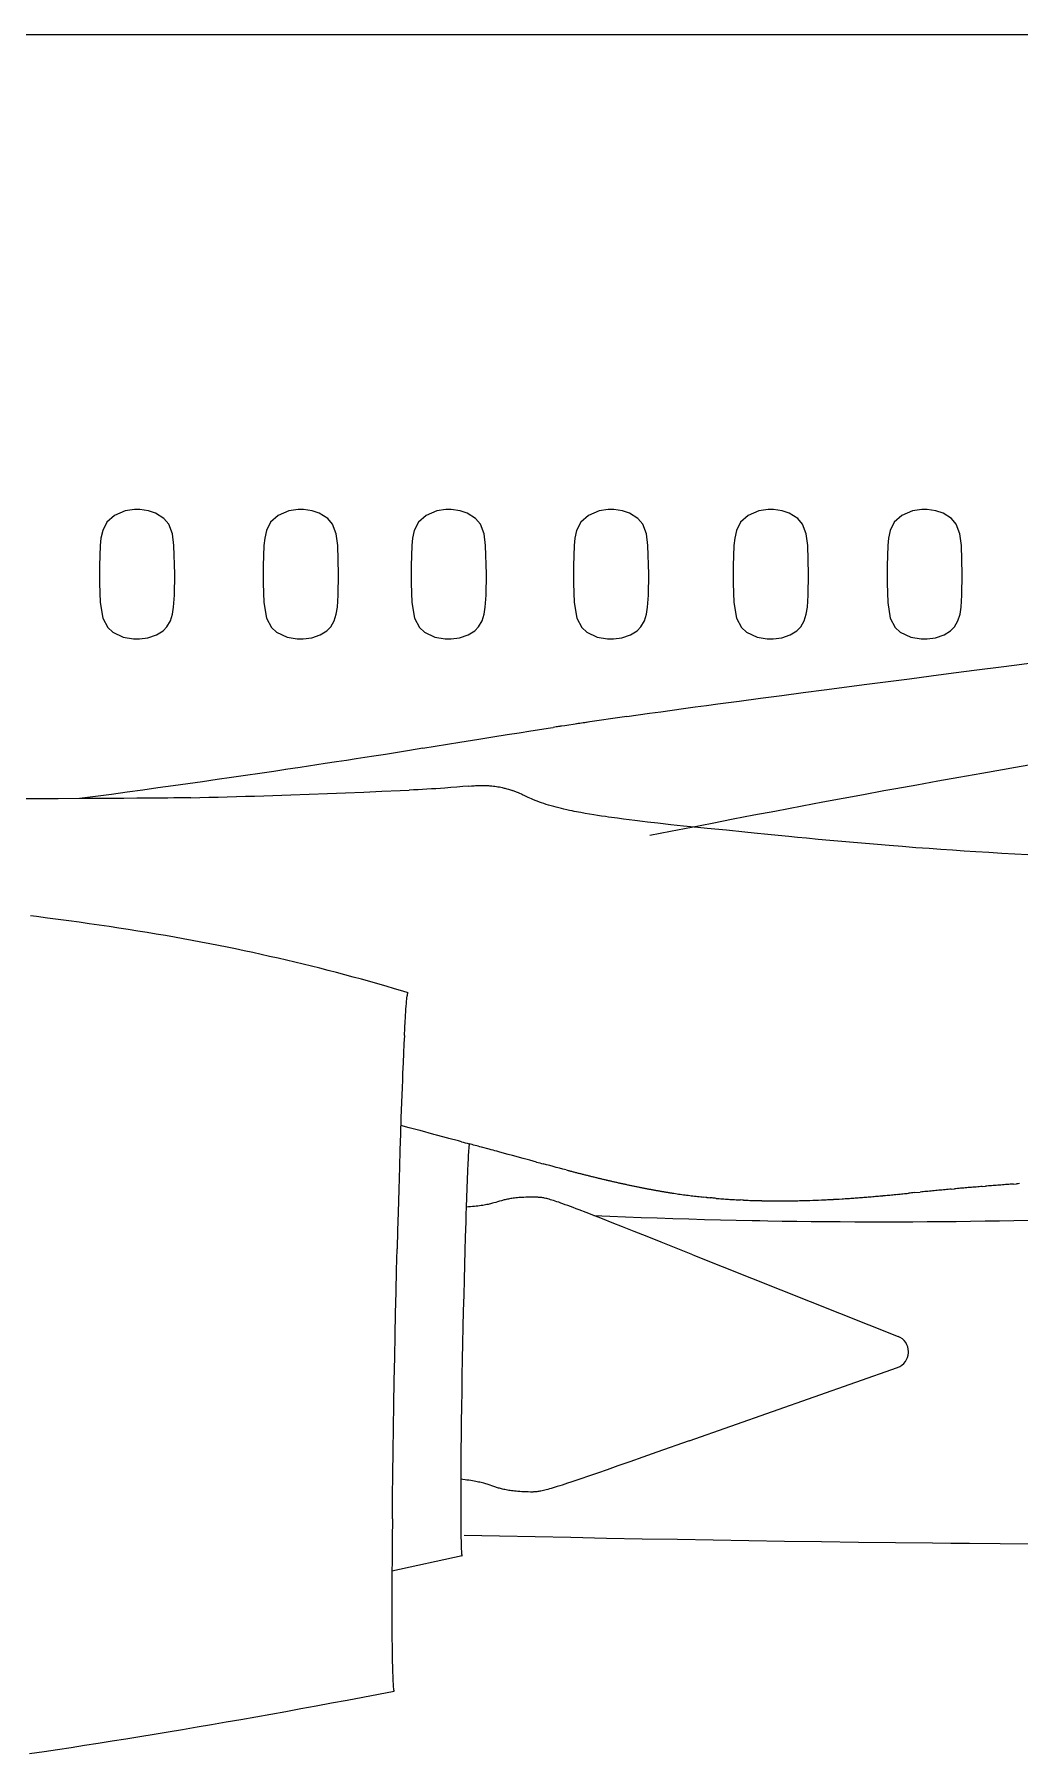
# Model space of a CAD drawing. Header units: millimetres. Extents: x 0 to 164410, y 0 to 99872.
# Drawn here: x 30201 to 34483, y 83859 to 91329 of the extents above; entities that cross this region are included whole.
import ezdxf

# ---------------------------------------------------------------- set-up
doc = ezdxf.new("R2010")
doc.units = ezdxf.units.MM
doc.layers.add('8_SideView', color=1, linetype='Continuous')

msp = doc.modelspace()

# ---------------------------------------------------------------- linework, layer by layer
at = {"layer": '8_SideView', "color": 0, "linetype": 'Continuous'}
for p, q in [((10014.4, 91328.6), (48209.3, 91327.7)), ((30515.6, 89208.5), (30497.9, 89172.6)), ((30548.9, 89238.8), (30515.6, 89208.5)), ((30595.6, 89257.9), (30548.9, 89238.8)), ((30635.6, 89263.7), (30595.6, 89257.9)), ((30658.8, 89263.7), (30635.6, 89263.7)), ((30696.7, 89258.5), (30658.8, 89263.7)), ((30727.6, 89248.4), (30696.7, 89258.5)), ((30764.2, 89225.3), (30727.6, 89248.4)), ((30785, 89199.8), (30764.2, 89225.3)), ((30800.9, 89158), (30785, 89199.8)), ((31227.2, 89208.5), (31209.6, 89172.6)), ((31260.5, 89238.8), (31227.2, 89208.5)), ((31307.2, 89257.9), (31260.5, 89238.8)), ((31347.2, 89263.7), (31307.2, 89257.9)), ((31370.4, 89263.7), (31347.2, 89263.7)), ((31408.3, 89258.5), (31370.4, 89263.7)), ((31439.2, 89248.4), (31408.3, 89258.5)), ((31475.8, 89225.3), (31439.2, 89248.4)), ((31496.7, 89199.8), (31475.8, 89225.3)), ((31512.6, 89158), (31496.7, 89199.8)), ((31869.9, 89208.5), (31852.2, 89172.6)), ((31903.2, 89238.8), (31869.9, 89208.5)), ((31949.8, 89257.9), (31903.2, 89238.8)), ((31989.8, 89263.7), (31949.8, 89257.9)), ((32013, 89263.7), (31989.8, 89263.7)), ((32051, 89258.5), (32013, 89263.7)), ((32081.8, 89248.4), (32051, 89258.5)), ((32118.4, 89225.3), (32081.8, 89248.4)), ((32139.3, 89199.8), (32118.4, 89225.3)), ((32155.2, 89158), (32139.3, 89199.8)), ((32575.5, 89208.5), (32557.8, 89172.6)), ((32608.8, 89238.8), (32575.5, 89208.5)), ((32655.4, 89257.9), (32608.8, 89238.8)), ((32695.4, 89263.7), (32655.4, 89257.9)), ((32718.7, 89263.7), (32695.4, 89263.7)), ((32756.6, 89258.5), (32718.7, 89263.7)), ((32787.4, 89248.4), (32756.6, 89258.5)), ((32824, 89225.3), (32787.4, 89248.4)), ((32844.9, 89199.8), (32824, 89225.3)), ((32860.8, 89158), (32844.9, 89199.8)), ((33270, 89208.5), (33252.3, 89172.6)), ((33303.3, 89238.8), (33270, 89208.5)), ((33350, 89257.9), (33303.3, 89238.8)), ((33390, 89263.7), (33350, 89257.9)), ((33413.2, 89263.7), (33390, 89263.7)), ((33451.1, 89258.5), (33413.2, 89263.7)), ((33482, 89248.4), (33451.1, 89258.5)), ((33518.5, 89225.3), (33482, 89248.4)), ((33539.4, 89199.8), (33518.5, 89225.3)), ((33555.3, 89158), (33539.4, 89199.8)), ((33938.2, 89208.5), (33920.5, 89172.6)), ((33971.5, 89238.8), (33938.2, 89208.5)), ((34018.1, 89257.9), (33971.5, 89238.8)), ((34058.1, 89263.7), (34018.1, 89257.9)), ((34081.4, 89263.7), (34058.1, 89263.7)), ((34119.3, 89258.5), (34081.4, 89263.7)), ((34150.1, 89248.4), (34119.3, 89258.5)), ((34186.7, 89225.3), (34150.1, 89248.4)), ((34207.6, 89199.8), (34186.7, 89225.3)), ((34223.5, 89158), (34207.6, 89199.8)), ((30490.5, 89139.7), (30487.1, 89108.4)), ((30497.9, 89172.6), (30490.5, 89139.7)), ((30807.8, 89108.2), (30800.9, 89158)), ((31202.2, 89139.7), (31198.7, 89108.4)), ((31209.6, 89172.6), (31202.2, 89139.7)), ((31519.4, 89108.2), (31512.6, 89158)), ((31844.8, 89139.7), (31841.3, 89108.4)), ((31852.2, 89172.6), (31844.8, 89139.7)), ((32162.1, 89108.2), (32155.2, 89158)), ((32550.4, 89139.7), (32547, 89108.4)), ((32557.8, 89172.6), (32550.4, 89139.7)), ((32867.7, 89108.2), (32860.8, 89158)), ((33244.9, 89139.7), (33241.5, 89108.4)), ((33252.3, 89172.6), (33244.9, 89139.7)), ((33562.2, 89108.2), (33555.3, 89158)), ((33913.1, 89139.7), (33909.7, 89108.4)), ((33920.5, 89172.6), (33913.1, 89139.7)), ((34230.4, 89108.2), (34223.5, 89158)), ((30487.1, 89108.4), (30484.1, 89019.4)), ((30811.1, 88983), (30807.8, 89108.2)), ((31198.7, 89108.4), (31195.7, 89019.4)), ((31522.7, 88983), (31519.4, 89108.2)), ((31841.3, 89108.4), (31838.3, 89019.4)), ((32165.3, 88983), (32162.1, 89108.2)), ((32547, 89108.4), (32543.9, 89019.4)), ((32871, 88983), (32867.7, 89108.2)), ((33241.5, 89108.4), (33238.5, 89019.4)), ((33565.5, 88983), (33562.2, 89108.2)), ((33909.7, 89108.4), (33906.6, 89019.4)), ((34233.7, 88983), (34230.4, 89108.2)), ((30484.1, 89019.4), (30484.1, 88944.3)), ((30809.6, 88891.3), (30811.1, 88983)), ((31195.7, 89019.4), (31195.7, 88944.3)), ((31521.2, 88891.3), (31522.7, 88983)), ((31838.3, 89019.4), (31838.3, 88944.3)), ((32163.9, 88891.3), (32165.3, 88983)), ((32543.9, 89019.4), (32543.9, 88944.3)), ((32869.5, 88891.3), (32871, 88983)), ((33238.5, 89019.4), (33238.5, 88944.3)), ((33564, 88891.3), (33565.5, 88983)), ((33906.6, 89019.4), (33906.6, 88944.3)), ((34232.2, 88891.3), (34233.7, 88983)), ((30484.1, 88944.3), (30486.9, 88860)), ((31195.7, 88944.3), (31198.6, 88860)), ((31838.3, 88944.3), (31841.2, 88860)), ((32543.9, 88944.3), (32546.8, 88860)), ((33238.5, 88944.3), (33241.3, 88860)), ((33906.6, 88944.3), (33909.5, 88860)), ((30486.9, 88860), (30498.2, 88792.4)), ((30801.3, 88809.7), (30806.2, 88839.9)), ((30806.2, 88839.9), (30809.6, 88891.3)), ((31198.6, 88860), (31209.9, 88792.4)), ((31513, 88809.7), (31517.8, 88839.9)), ((31517.8, 88839.9), (31521.2, 88891.3)), ((31841.2, 88860), (31852.5, 88792.4)), ((32155.6, 88809.7), (32160.4, 88839.9)), ((32160.4, 88839.9), (32163.9, 88891.3)), ((32546.8, 88860), (32558.1, 88792.4)), ((32861.2, 88809.7), (32866, 88839.9)), ((32866, 88839.9), (32869.5, 88891.3)), ((33241.3, 88860), (33252.6, 88792.4)), ((33555.7, 88809.7), (33560.6, 88839.9)), ((33560.6, 88839.9), (33564, 88891.3)), ((33909.5, 88860), (33920.8, 88792.4)), ((34223.9, 88809.7), (34228.7, 88839.9)), ((34228.7, 88839.9), (34232.2, 88891.3)), ((30498.2, 88792.4), (30520, 88751.9)), ((30520, 88751.9), (30542, 88731.7)), ((30760.4, 88737.4), (30777.4, 88754.9)), ((30777.4, 88754.9), (30792.5, 88781.1)), ((30792.5, 88781.1), (30801.3, 88809.7)), ((31209.9, 88792.4), (31231.6, 88751.9)), ((31231.6, 88751.9), (31253.6, 88731.7)), ((31472, 88737.4), (31489, 88754.9)), ((31489, 88754.9), (31504.1, 88781.1)), ((31504.1, 88781.1), (31513, 88809.7)), ((31852.5, 88792.4), (31874.2, 88751.9)), ((31874.2, 88751.9), (31896.2, 88731.7)), ((32114.6, 88737.4), (32131.6, 88754.9)), ((32131.6, 88754.9), (32146.7, 88781.1)), ((32146.7, 88781.1), (32155.6, 88809.7)), ((32558.1, 88792.4), (32579.8, 88751.9)), ((32579.8, 88751.9), (32601.8, 88731.7)), ((32820.3, 88737.4), (32837.2, 88754.9)), ((32837.2, 88754.9), (32852.3, 88781.1)), ((32852.3, 88781.1), (32861.2, 88809.7)), ((33252.6, 88792.4), (33274.4, 88751.9)), ((33274.4, 88751.9), (33296.4, 88731.7)), ((33514.8, 88737.4), (33531.8, 88754.9)), ((33531.8, 88754.9), (33546.9, 88781.1)), ((33546.9, 88781.1), (33555.7, 88809.7)), ((33920.8, 88792.4), (33942.5, 88751.9)), ((33942.5, 88751.9), (33964.5, 88731.7)), ((34183, 88737.4), (34199.9, 88754.9)), ((34199.9, 88754.9), (34215, 88781.1)), ((34215, 88781.1), (34223.9, 88809.7)), ((30542, 88731.7), (30587.6, 88710.2)), ((30587.6, 88710.2), (30631.9, 88702.5)), ((30631.9, 88702.5), (30658, 88702.2)), ((30658, 88702.2), (30694.5, 88707)), ((30694.5, 88707), (30732, 88719.5)), ((30732, 88719.5), (30760.4, 88737.4)), ((31253.6, 88731.7), (31299.2, 88710.2)), ((31299.2, 88710.2), (31343.5, 88702.5)), ((31343.5, 88702.5), (31369.6, 88702.2)), ((31369.6, 88702.2), (31406.2, 88707)), ((31406.2, 88707), (31443.6, 88719.5)), ((31443.6, 88719.5), (31472, 88737.4)), ((31896.2, 88731.7), (31941.8, 88710.2)), ((31941.8, 88710.2), (31986.2, 88702.5)), ((31986.2, 88702.5), (32012.2, 88702.2)), ((32012.2, 88702.2), (32048.8, 88707)), ((32048.8, 88707), (32086.2, 88719.5)), ((32086.2, 88719.5), (32114.6, 88737.4)), ((32601.8, 88731.7), (32647.4, 88710.2)), ((32647.4, 88710.2), (32691.8, 88702.5)), ((32691.8, 88702.5), (32717.8, 88702.2)), ((32717.8, 88702.2), (32754.4, 88707)), ((32754.4, 88707), (32791.8, 88719.5)), ((32791.8, 88719.5), (32820.3, 88737.4)), ((33296.4, 88731.7), (33342, 88710.2)), ((33342, 88710.2), (33386.3, 88702.5)), ((33386.3, 88702.5), (33412.4, 88702.2)), ((33412.4, 88702.2), (33448.9, 88707)), ((33448.9, 88707), (33486.3, 88719.5)), ((33486.3, 88719.5), (33514.8, 88737.4)), ((33964.5, 88731.7), (34010.1, 88710.2)), ((34010.1, 88710.2), (34054.5, 88702.5)), ((34054.5, 88702.5), (34080.5, 88702.2)), ((34080.5, 88702.2), (34117.1, 88707)), ((34117.1, 88707), (34154.5, 88719.5)), ((34154.5, 88719.5), (34183, 88737.4)), ((32872, 88365.8), (32872, 88365.8)), ((32872, 88365.8), (32872, 88365.8)), ((31470.4, 88148), (31470.4, 88148)), ((31470.4, 88148), (31470.4, 88148)), ((30881.6, 88012.1), (30881.6, 88012.1)), ((32966.7, 87894.4), (32910, 87900.9)), ((31830, 86578.2), (31793.1, 86588.2)), ((31870.5, 86567.3), (31830, 86578.2)), ((31877.6, 86565.4), (31870.5, 86567.3)), ((31937.2, 86549.3), (31877.6, 86565.4)), ((31949.4, 86546), (31937.2, 86549.3)), ((31998.6, 86532.8), (31949.4, 86546)), ((32002.9, 86531.6), (31998.6, 86532.8)), ((32044.4, 86520.4), (32002.9, 86531.6)), ((32056.7, 86517.1), (32044.4, 86520.4)), ((32177.6, 86484.6), (32143.8, 86493.7)), ((32223.5, 86472.2), (32211.2, 86475.5)), ((32260.3, 86462.2), (32223.5, 86472.2)), ((32278.4, 86457.3), (32260.3, 86462.2)), ((32326, 86444.4), (32278.4, 86457.3)), ((32354.6, 86436.7), (32326, 86444.4)), ((32383.1, 86428.9), (32354.6, 86436.7)), ((32426.2, 86417.4), (32411.8, 86421.2)), ((32440.6, 86413.5), (32426.2, 86417.4)), ((32455, 86409.7), (32440.6, 86413.5)), ((32469.4, 86405.9), (32455, 86409.7)), ((32483.9, 86402), (32469.4, 86405.9)), ((32498.4, 86398.2), (32483.9, 86402)), ((32512.9, 86394.4), (32498.4, 86398.2)), ((33875.7, 86281.6), (33888.2, 86282.8)), ((34025.7, 86295.9), (34050.7, 86298.4)), ((34185.8, 86311.1), (34199.3, 86312.3)), ((34320.9, 86322.7), (34334.4, 86323.8)), ((34456, 86333.1), (34469.5, 86334.1)), ((33426.5, 86260.4), (33427.5, 86260.4)), ((33532.1, 86261.4), (33545, 86261.7)), ((33545.1, 86261.7), (33558, 86262)), ((33570.9, 86262.4), (33583.8, 86262.8)), ((33583.8, 86262.8), (33596.7, 86263.3)), ((33609.6, 86263.8), (33622.4, 86264.4)), ((33622.4, 86264.4), (33635.2, 86264.9)), ((33648, 86265.6), (33660.8, 86266.2)), ((33660.8, 86266.2), (33673.5, 86266.9)), ((33686.3, 86267.6), (33699, 86268.3)), ((33699, 86268.3), (33711.7, 86269.1)), ((33062.5, 86026.3), (33954.6, 85671.5)), ((33046.3, 85217.2), (33951.9, 85535.9)), ((34000.2, 85603.5), (34000.2, 85602.7)), ((32059.8, 84718.5), (31755.1, 84651.1))]:
    msp.add_line(p, q, dxfattribs=at)
for points in [[(32775.6, 88364.6), (32824.7, 88371.6), (32873.8, 88378.6), (32923.2, 88385.5), (32972.7, 88392.4), (33022.5, 88399.3), (33072.3, 88406.1), (33121.6, 88412.8), (33171, 88419.5), (33263.8, 88432), (33357.1, 88444.4), (33449.4, 88456.6), (33542.3, 88468.9), (33634.1, 88480.9), (33818.5, 88505), (34004.3, 88529.1), (34099.1, 88541.4), (34195.8, 88553.9), (34297.3, 88566.9), (34402.9, 88580.4), (34458.8, 88587.5), (34514.6, 88594.5), (34574.8, 88602), (34635, 88609.4)], [(31889.5, 88226.7), (31996.7, 88244.2), (32050.7, 88253), (32132.4, 88266.3), (32194, 88276.2), (32256, 88286.1), (32307.5, 88294.2), (32359.3, 88302.3)], [(32359.3, 88302.3), (32444.1, 88315.6), (32456, 88317.4)], [(31889.5, 88226.7), (31831.5, 88217.2), (31778.7, 88208.7), (31726.8, 88200.4), (31675.8, 88192.3), (31637.5, 88186.3), (31599.4, 88180.4), (31558.2, 88174.1), (31513.9, 88167.3), (31465.1, 88159.9), (31355.8, 88143.4), (31292.6, 88133.8)], [(32875.4, 87848.5), (32920.7, 87857.5), (32966, 87866.5), (33056.6, 87884.3), (33147.1, 87902), (33237.5, 87919.5), (33328, 87936.9), (33418.4, 87954.1), (33478.4, 87965.5), (33538.4, 87976.8), (33627.1, 87993.4), (33715.8, 88009.9), (33804.6, 88026.3), (33893.4, 88042.6), (33945.6, 88052.1), (34036.4, 88068.5), (34127.3, 88084.9), (34218.2, 88101.1), (34318.8, 88118.9), (34408.4, 88134.6), (34465.4, 88144.5), (34522.5, 88154.4)], [(31303.1, 88135.4), (31241.7, 88126.3), (31180.3, 88117.3), (31119, 88108.3), (31057.7, 88099.5), (30994.9, 88090.4), (30932.1, 88081.5), (30867.8, 88072.4), (30803.6, 88063.4), (30737.7, 88054.2), (30671.8, 88045.1), (30604, 88035.8), (30536.2, 88026.6), (30466.9, 88017.2), (30397.7, 88007.9)], [(30881.6, 88012.1), (30857.2, 88011.6), (30832.9, 88011.2), (30807.3, 88010.8), (30781.7, 88010.5), (30749.8, 88010.2), (30717.9, 88009.9), (30675.3, 88009.5), (30646.9, 88009.4), (30590.2, 88009), (30494.4, 88008.5), (30398.7, 88008.1), (30304.3, 88007.7), (30209.9, 88007.4), (30097.9, 88007.2)], [(30881.6, 88012.1), (30920.1, 88012.9), (30959.9, 88013.8), (30999.6, 88014.8), (31039.2, 88015.8), (31078.9, 88016.9), (31118.5, 88018), (31158.1, 88019.2), (31197.7, 88020.4), (31237.2, 88021.7), (31276.8, 88023), (31316.3, 88024.4), (31395.4, 88027.2), (31474.5, 88030.2), (31553.5, 88033.2), (31632.5, 88036.4), (31711.5, 88039.7), (31790.4, 88043.1), (31830, 88044.9)], [(32089.5, 88062.5), (32063.3, 88060.2), (32037.1, 88058), (32010.9, 88055.9), (31984.8, 88054), (31965.4, 88052.6), (31946.1, 88051.2), (31926.7, 88050), (31907.3, 88048.8), (31888, 88047.7), (31868.7, 88046.6), (31849.3, 88045.7), (31830, 88044.9)], [(32089.5, 88062.5), (32100.8, 88063.4), (32106.5, 88063.8), (32112.2, 88064.1), (32117.8, 88064.5), (32123.5, 88064.7), (32132, 88065), (32140.5, 88065.2), (32149, 88065.2), (32157.5, 88065.1), (32165.8, 88064.8), (32170, 88064.7), (32174.1, 88064.4), (32178.3, 88064.1), (32182.4, 88063.8), (32189.1, 88063.2), (32195.7, 88062.5), (32202.4, 88061.7), (32209.1, 88060.7), (32215.9, 88059.6), (32221.8, 88058.5), (32227.7, 88057.3), (32233.7, 88056.1), (32238.2, 88055)], [(32238.2, 88055), (32242.1, 88054.1), (32246.1, 88053.1), (32250.1, 88052), (32254.1, 88050.9), (32262.2, 88048.6), (32270.3, 88046.1), (32278.5, 88043.4)], [(32480.7, 87967.4), (32469.3, 87970.3), (32457.9, 87973.4), (32452.2, 87974.9), (32446.5, 87976.5), (32441, 87978.2), (32435.5, 87979.8), (32425.4, 87982.9), (32415.5, 87986.2), (32405.7, 87989.5), (32396.2, 87993), (32386.8, 87996.6), (32381.9, 87998.5), (32377.1, 88000.4), (32367.7, 88004.3), (32361.1, 88007.2), (32354.7, 88010), (32346.9, 88013.5), (32341.9, 88015.8), (32332, 88020.4), (32322.4, 88024.9), (32317.7, 88027.1), (32310.8, 88030.3), (32305.7, 88032.6), (32300.6, 88034.9), (32296.8, 88036.5), (32293, 88038.1), (32289.2, 88039.6), (32285.5, 88041), (32282, 88042.3), (32278.5, 88043.4)], [(32910, 87900.9), (32865.6, 87906.1), (32843.4, 87908.7), (32810.3, 87912.7), (32785.6, 87915.8), (32761, 87919), (32734.8, 87922.5), (32708.9, 87926), (32696, 87927.9), (32683.1, 87929.8), (32666, 87932.3), (32649.1, 87934.9), (32632.3, 87937.6), (32613.2, 87940.7), (32594.2, 87944), (32575.4, 87947.4), (32566.1, 87949.1), (32556.9, 87950.9), (32547.7, 87952.7), (32538.5, 87954.5), (32526.4, 87957), (32514.4, 87959.6), (32502.5, 87962.3), (32491.6, 87964.8), (32480.7, 87967.4)], [(34518.9, 87763.9), (34462.8, 87766.9), (34406.3, 87770), (34349.7, 87773.4), (34292.8, 87776.9), (34242.4, 87780.1), (34191.8, 87783.4), (34141.1, 87786.9), (34090.3, 87790.6), (34061.4, 87792.7), (34032.6, 87794.8), (34003.6, 87797), (33974.6, 87799.3), (33916.6, 87803.9), (33865, 87808.1), (33813.3, 87812.5), (33761.7, 87817), (33710, 87821.6), (33658.7, 87826.2), (33607.5, 87831), (33556.4, 87835.8), (33518.1, 87839.5), (33479.9, 87843.2), (33434.3, 87847.7), (33388.9, 87852.2), (33328.6, 87858.2), (33288.6, 87862.2), (33209.2, 87870.2), (33125.4, 87878.7), (33084.1, 87882.8), (33022.7, 87888.9), (32966.7, 87894.4)], [(31825.3, 87164.6), (31802.1, 87171.6), (31766.2, 87182.2), (31730.3, 87192.6), (31694.4, 87202.9), (31658.5, 87213.1), (31622.5, 87223), (31586.5, 87232.8), (31550.4, 87242.5), (31514.4, 87252), (31478.2, 87261.4), (31442, 87270.6), (31405.8, 87279.6), (31369.5, 87288.5), (31333.2, 87297.3), (31296.7, 87305.9), (31260.2, 87314.3), (31223.5, 87322.6), (31186.8, 87330.8), (31149.9, 87338.9), (31112.9, 87346.8), (31075.7, 87354.6), (31038.3, 87362.2), (31000.8, 87369.8), (30963, 87377.2), (30925, 87384.5), (30886.8, 87391.7), (30848.3, 87398.8), (30809.4, 87405.7), (30770.2, 87412.6), (30730.7, 87419.4), (30690.7, 87426.1), (30650.2, 87432.7), (30609.3, 87439.2), (30567.8, 87445.6), (30525.8, 87452), (30483.1, 87458.3), (30439.7, 87464.6), (30395.5, 87470.8), (30350.5, 87477), (30304.6, 87483.1), (30257.8, 87489.2), (30209.8, 87495.3), (30184.2, 87498.4)], [(31808.9, 86979.1), (31810.7, 87011.3), (31812.4, 87040.9), (31813.3, 87055.2), (31814.2, 87068.7), (31815, 87080.4), (31815.7, 87091.3), (31817.1, 87108.2), (31817.7, 87116.2), (31818.4, 87123.7), (31819, 87129.9), (31819.6, 87135.6), (31820.4, 87142.8), (31821.2, 87149), (31822, 87154.1), (31822.7, 87157.9), (31823.1, 87159.5), (31823.4, 87160.8), (31823.7, 87162), (31824.1, 87162.9), (31824.3, 87163.5), (31824.5, 87164), (31824.7, 87164.2), (31824.9, 87164.4), (31825.1, 87164.6), (31825.3, 87164.6)], [(31808.9, 86979.1), (31807.1, 86942.2), (31805.2, 86902.5), (31803.4, 86860.2), (31801.5, 86815.6), (31800.2, 86784.8), (31799, 86753), (31796.5, 86687.2), (31794.2, 86620.4), (31791.8, 86551.4), (31789.5, 86480.5), (31787.3, 86408.1), (31785.9, 86359.1), (31784.4, 86309.7), (31781.7, 86209.6), (31779.6, 86131), (31777.6, 86051.9)], [(32090.1, 86508.2), (32089, 86492.3), (32088, 86474.8), (32087, 86455.6), (32086.2, 86440.2), (32085.4, 86424.1), (32083.8, 86389.6), (32082.2, 86352.7), (32080.7, 86314.5), (32079.2, 86274.5), (32077.7, 86233.2), (32076.7, 86201.3), (32075.6, 86169), (32073.6, 86103)], [(33900.7, 86283.9), (33907, 86284.5), (33913.3, 86285.1)], [(32382.6, 86276), (32372.7, 86276.1), (32362.8, 86276.2), (32353.8, 86276.2), (32344.8, 86276.1), (32336.6, 86275.9), (32328.4, 86275.6), (32321, 86275.3), (32313.6, 86274.9), (32306.8, 86274.4), (32300.1, 86273.8), (32294, 86273.2), (32287.8, 86272.5), (32282.2, 86271.8), (32276.6, 86271), (32271.4, 86270.1), (32266.3, 86269.2), (32261.4, 86268.3), (32256.7, 86267.3), (32252.1, 86266.3), (32247.6, 86265.3), (32243.3, 86264.2), (32239.1, 86263.1), (32234.9, 86261.9), (32230.8, 86260.8), (32222.6, 86258.4), (32214.4, 86255.9), (32206, 86253.5), (32197.2, 86251), (32192.6, 86249.8), (32188, 86248.6), (32183.1, 86247.4), (32178.1, 86246.2), (32172.8, 86245), (32167.4, 86243.9), (32161.6, 86242.7), (32155.8, 86241.7), (32149.4, 86240.6), (32143, 86239.6), (32136, 86238.6), (32129, 86237.6), (32121.2, 86236.7), (32113.5, 86235.9), (32105, 86235.1), (32096.5, 86234.3), (32087.1, 86233.6), (32077.7, 86233)], [(33062.5, 86026.3), (32924.6, 86081.2), (32863.9, 86105.3), (32808.3, 86127.3), (32757.7, 86147.4), (32711.7, 86165.5), (32670.1, 86181.9), (32632.7, 86196.5), (32599.1, 86209.6), (32569.1, 86221.1), (32555.8, 86226.1), (32542.5, 86231.2), (32530.7, 86235.6), (32518.9, 86239.9), (32508.5, 86243.7), (32498.2, 86247.5), (32489.1, 86250.7), (32480, 86253.9), (32472.1, 86256.6), (32464.2, 86259.2), (32457.3, 86261.4), (32450.4, 86263.6), (32444.4, 86265.4), (32438.4, 86267.2), (32433.1, 86268.6), (32427.9, 86269.9), (32423.3, 86271), (32418.7, 86272.1), (32414.6, 86272.9), (32410.5, 86273.6), (32406.8, 86274.2), (32403, 86274.7), (32399.5, 86275.1), (32396.1, 86275.4), (32392.7, 86275.6), (32389.3, 86275.8), (32386, 86275.9), (32382.6, 86276)], [(33123.9, 86274.9), (33119.4, 86275.4), (33110.4, 86276.3)], [(33150.8, 86272.4), (33146.3, 86272.8), (33137.3, 86273.7)], [(33164.1, 86271.2), (33159.7, 86271.6), (33150.8, 86272.4)], [(33283.5, 86263.5), (33279.2, 86263.7), (33270.4, 86264.2)], [(33453.8, 86260.4), (33460.3, 86260.4), (33466.9, 86260.4)], [(33466.9, 86260.4), (33473.4, 86260.4), (33479.9, 86260.5)], [(33493.1, 86260.7), (33499.6, 86260.7), (33506.1, 86260.8)], [(33506.1, 86260.8), (33512.6, 86260.9), (33519.1, 86261.1)], [(32632.9, 86196.5), (32701.5, 86193.6), (32770.2, 86190.9), (32838.9, 86188.4), (32907.6, 86186), (32976.3, 86183.8), (33045, 86181.7), (33113.7, 86179.8), (33182.4, 86178), (33251.1, 86176.4), (33319.9, 86175), (33354.2, 86174.3), (33388.6, 86173.7), (33451.6, 86172.7), (33514.6, 86171.7), (33577.6, 86171), (33640.7, 86170.3), (33703.7, 86169.9), (33766.7, 86169.5), (33829.7, 86169.3), (33892.7, 86169.2), (33955.8, 86169.3), (34018.8, 86169.5), (34081.8, 86169.9), (34144.8, 86170.4), (34207.4, 86171.1), (34270.1, 86171.9), (34332.7, 86172.9), (34395.3, 86174.1), (34458, 86175.3), (34520.6, 86176.8)], [(32073.6, 86103), (32071.8, 86044.2), (32070.1, 85982.3), (32068.4, 85917.6), (32066.8, 85850.7), (32065.2, 85782), (32063.6, 85712), (32062.2, 85641.4), (32060.8, 85570.9), (32059.5, 85500.9), (32058.4, 85432.2), (32057.4, 85365.3), (32056.5, 85300.6), (32055.7, 85238.7), (32055.1, 85179.9)], [(31756.8, 84878.7), (31757.3, 84926.5), (31757.8, 84974.9), (31759, 85073.2), (31760.4, 85172.9), (31761.9, 85273.9), (31763.5, 85375.7), (31765.3, 85478.3), (31767.2, 85581.1), (31769.1, 85676.3), (31771.1, 85771.2), (31773.2, 85865.6), (31775.3, 85959.2), (31777.6, 86051.9)], [(32055.1, 85179.9), (32054.7, 85143), (32054.4, 85106.6), (32054.2, 85073.1), (32054, 85040.2), (32053.8, 84996), (32053.8, 84953.7), (32053.8, 84913.4), (32053.9, 84878.1), (32054.2, 84845.4), (32054.3, 84830.2), (32054.5, 84815.7), (32054.8, 84797.8), (32055.2, 84781.4), (32055.6, 84766.8), (32055.9, 84758.8), (32056.2, 84751.6), (32056.4, 84745.4), (32056.7, 84739.9), (32057.2, 84733.3), (32057.7, 84727.9), (32057.9, 84725.7), (32058.1, 84723.8), (32058.5, 84721.4), (32058.7, 84720.5), (32058.9, 84719.8), (32059.2, 84719), (32059.3, 84718.8), (32059.5, 84718.6), (32059.6, 84718.5), (32059.8, 84718.5)], [(33046.3, 85217.2), (32906.3, 85168), (32844.7, 85146.3), (32788.3, 85126.6), (32736.9, 85108.6), (32690.3, 85092.3), (32648, 85077.6), (32610, 85064.5), (32575.9, 85052.9), (32545.5, 85042.6), (32532, 85038), (32518.5, 85033.5), (32506.5, 85029.6), (32494.6, 85025.7), (32484.1, 85022.4), (32473.6, 85019), (32464.4, 85016.2), (32455.2, 85013.4), (32447.2, 85011), (32439.1, 85008.7), (32432.2, 85006.7), (32425.2, 85004.8), (32419.1, 85003.3), (32413, 85001.8), (32407.8, 85000.6), (32402.4, 84999.4), (32397.8, 84998.5), (32393.2, 84997.7), (32389, 84997), (32384.9, 84996.4), (32381.2, 84996), (32377.4, 84995.7), (32373.9, 84995.4), (32370.4, 84995.3), (32367.1, 84995.2), (32363.7, 84995.1), (32360.3, 84995.2), (32357, 84995.2)], [(32357, 84995.2), (32347, 84995.5), (32337.1, 84995.8), (32328.2, 84996.2), (32319.2, 84996.6), (32311, 84997.1), (32302.8, 84997.7), (32295.4, 84998.4), (32288.1, 84999.1), (32281.3, 84999.8), (32274.6, 85000.7), (32268.5, 85001.5), (32262.4, 85002.5), (32256.8, 85003.4), (32251.2, 85004.5), (32246.1, 85005.5), (32241, 85006.6), (32236.2, 85007.7), (32231.5, 85008.9), (32227, 85010.1), (32222.5, 85011.3), (32218.3, 85012.6), (32214.1, 85013.9), (32209.9, 85015.2), (32205.9, 85016.5), (32197.8, 85019.2), (32189.7, 85022), (32181.4, 85024.8), (32172.7, 85027.6), (32168.2, 85029), (32163.6, 85030.4), (32158.7, 85031.8), (32153.8, 85033.2), (32148.5, 85034.6), (32143.2, 85035.9), (32137.5, 85037.3), (32131.7, 85038.6), (32125.3, 85039.9), (32119, 85041.2), (32112, 85042.5), (32105.1, 85043.7), (32097.4, 85044.9), (32089.7, 85046.1), (32081.2, 85047.2), (32072.7, 85048.3), (32063.4, 85049.4), (32054.1, 85050.4)], [(31756.8, 84878.7), (31756, 84789.8), (31755.7, 84746.1), (31755.4, 84702.9), (31755, 84639.5), (31754.8, 84577.9), (31754.7, 84518.6), (31754.7, 84461.8), (31754.9, 84408.6), (31755, 84383.3), (31755.2, 84358.8), (31755.5, 84323.9), (31755.9, 84291.4), (31756.4, 84261.4), (31757, 84234.2), (31757.4, 84222.2), (31757.7, 84210.9), (31758.2, 84197), (31758.7, 84184.3), (31759.2, 84173)], [(34532.5, 84768.7), (34398.5, 84769.8), (34264.6, 84771), (34184.2, 84771.9), (34103.8, 84772.7), (33943.1, 84774.5), (33782.3, 84776.5), (33621.6, 84778.6), (33460.9, 84780.9), (33306.2, 84783.2), (33151.4, 84785.7), (32996.7, 84788.3), (32842, 84791), (32687.3, 84793.9), (32532.5, 84796.9), (32377.8, 84800.1), (32223.1, 84803.3), (32068.4, 84806.8)], [(30180.1, 83858.6), (30243.4, 83867.9), (30301.9, 83876.7), (30360.4, 83885.6), (30418.9, 83894.6), (30478.8, 83903.9), (30538.7, 83913.4), (30598.6, 83923), (30659.9, 83932.9), (30721.2, 83943), (30782.5, 83953.1), (30845.2, 83963.6), (30907.8, 83974.3), (30970.5, 83985), (31034.6, 83996.1), (31098.7, 84007.3), (31162.8, 84018.6), (31228.3, 84030.3), (31293.8, 84042.1), (31359.2, 84054), (31426.1, 84066.3), (31493, 84078.7), (31559.8, 84091.1), (31628.1, 84104), (31696.4, 84116.9), (31764.7, 84130)], [(31759.2, 84173), (31759.8, 84161.9), (31760.2, 84156.9), (31760.5, 84152.4), (31761, 84146.9), (31761.5, 84142.2), (31762, 84138.2), (31762.5, 84135.3), (31762.7, 84134), (31763, 84133), (31763.2, 84132.1), (31763.5, 84131.3), (31763.8, 84130.6), (31764, 84130.3), (31764.2, 84130.1), (31764.4, 84130), (31764.6, 84130)]]:
    msp.add_lwpolyline(points, dxfattribs=at)
for centre, radius, start, end in [((32798.8, 86129.7), 2214.4, 98.55553, 98.9068), ((42325.8, 22811.6), 66245.2, 98.429091, 98.556597), ((32814, 86028.2), 2317, 97.97248, 98.55384), ((37407.2, 56001.3), 32693, 98.42845, 98.53092), ((37520.3, 55232.2), 33470.4, 98.14973, 98.42712), ((34972.4, 97325.3), 11194.6, 254.90293, 255.07939), ((7064.3, -6330.3), 96152.4, 74.880655, 74.913829), ((-4819.2, -50388.6), 141785.2, 74.860362, 74.874419), ((53044.2, 163088.5), 79395, 254.916256, 254.937696), ((38918.7, 111031.9), 25456.6, 255.42576, 255.45953), ((38288.6, 108684.7), 23026.4, 255.5107, 255.54803), ((37743.7, 106647.9), 20918.1, 255.60106, 255.6422), ((37269, 104867.1), 19075.2, 255.69709, 255.74222), ((36853.4, 103301.9), 17455.8, 255.79895, 255.8483), ((36487.7, 101918.3), 16024.8, 255.90687, 255.96067), ((36164.4, 100689.7), 14754.5, 256.02105, 256.07953), ((35878, 99595.1), 13623.2, 256.14135, 256.20467), ((35623.7, 98617.5), 12613.1, 256.26755, 256.33582), ((35397.4, 97741.9), 11708.9, 256.39993, 256.47337), ((35195.3, 96955.2), 10896.7, 256.53867, 256.61748), ((35014.5, 96246.3), 10165.2, 256.68394, 256.76834), ((34852.4, 95605.8), 9504.7, 256.83591, 256.92609), ((34706.9, 95026.1), 8907.1, 256.99469, 257.09082), ((34576.1, 94500.9), 8365.9, 257.16016, 257.26223), ((34458.6, 94024.8), 7875.6, 257.33228, 257.44039), ((34352.9, 93592.5), 7430.7, 257.51112, 257.6254), ((34257.7, 93199.6), 7026.5, 257.69676, 257.81731), ((34172, 92842), 6658.9, 257.88927, 258.01616), ((34094.7, 92516.3), 6324.3, 258.08867, 258.22199), ((34025, 92219.7), 6019.7, 258.29482, 258.43444), ((33962.3, 91949.8), 5742.7, 258.50752, 258.65327), ((33905.8, 91704.2), 5490.8, 258.72659, 258.87846), ((33855, 91480.8), 5261.8, 258.95194, 259.10985), ((33809.3, 91277.5), 5053.5, 259.18342, 259.3473), ((33768.2, 91092.7), 4864.3, 259.42086, 259.59063), ((33731.3, 90924.9), 4692.6, 259.66412, 259.83957), ((33698.1, 90772.8), 4537.1, 259.91297, 260.09366), ((33668.4, 90635.4), 4396.6, 260.16678, 260.35244), ((33641.9, 90511.6), 4270.1, 260.42521, 260.61558), ((33618.1, 90400.2), 4156.3, 260.6879, 260.88272), ((33597, 90300.5), 4054.5, 260.95457, 261.15352), ((33578.2, 90211.6), 3963.7, 261.22482, 261.42758), ((33561.4, 90132.7), 3883.3, 261.49828, 261.70453), ((33546.6, 90063.3), 3812.5, 261.77455, 261.98394), ((33533.5, 90002.8), 3750.7, 262.05324, 262.2654), ((33521.9, 89950.5), 3697.4, 262.33379, 262.54825), ((33511.8, 89906.1), 3652, 262.61566, 262.83194), ((33502.9, 89869), 3614.1, 262.89847, 263.11619), ((33495, 89838.6), 3582.9, 263.18356, 263.40165), ((33488.5, 89815.5), 3559.3, 263.46222, 263.68262), ((33153.8, 94455.9), 8206, 274.69471, 274.78293), ((33117.3, 94862.6), 8614.4, 274.79944, 274.88332), ((33073.6, 95344.3), 9098.1, 274.89943, 274.97872), ((33020.5, 95923), 9679.1, 274.99442, 275.06887), ((32956.2, 96591.1), 10350.3, 275.16615, 275.23569), ((32711.1, 99202.4), 12973.2, 275.31703, 275.37254), ((32294.4, 103554.7), 17345.3, 275.39678, 275.47985), ((31331.2, 113467.8), 27305.2, 275.50542, 275.55808), ((28955.9, 137920.3), 51872.7, 275.55335, 275.58103), ((38770.8, 37878.9), 48649, 95.59741, 95.62696), ((34871.5, 77963.2), 8375.4, 95.53138, 95.62411), ((36148.2, 64810.9), 21589.6, 95.5032, 95.53918), ((35852.1, 67860.9), 18525.2, 95.45441, 95.49627), ((35527.5, 71313.5), 15057.5, 95.42187, 95.47353), ((35742.4, 69066.4), 17314.8, 95.38231, 95.42717), ((35507, 71592.8), 14777.5, 95.33984, 95.39246), ((35497.1, 71728), 14642, 95.29748, 95.35059), ((35671.6, 69863.6), 16514.5, 95.256, 95.30302), ((35478, 71989.9), 14379.4, 95.21011, 95.26417), ((35468.9, 72116.8), 14252.2, 95.1651, 95.21964), ((35451.2, 72365.2), 14003.2, 95.07346, 95.12896), ((35442.6, 72484.3), 13883.8, 95.02583, 95.08179), ((35434.3, 72601.1), 13766.8, 94.97733, 95.03376), ((35508.2, 71722.2), 14648.7, 94.91434, 94.96726), ((35418.1, 72827.6), 13539.7, 94.87773, 94.9351), ((35421.7, 72756.7), 13610.6, 94.81031, 94.86726), ((35402.7, 73045.1), 13321.6, 94.7747, 94.833), ((35377.3, 73317.8), 13047.7, 94.70356, 94.76295), ((35388, 73254.2), 13112, 94.66826, 94.72748), ((35374.1, 73456.9), 12908.9, 94.5594, 94.61955), ((35288.4, 74495.3), 11867, 94.48014, 94.54538), ((35360.6, 73650.3), 12715.1, 94.44622, 94.50727), ((35257.7, 74935.7), 11425.5, 94.36315, 94.4309), ((35347.8, 73836.4), 12528.5, 94.32969, 94.39164), ((35230.2, 75347.3), 11013, 94.24281, 94.3131), ((35335.5, 74015.6), 12348.9, 94.20986, 94.2727), ((35206, 75729.6), 10630, 94.11917, 94.19199), ((35323.7, 74188.3), 12175.8, 94.08672, 94.15046), ((35309.3, 74402.3), 11961.3, 93.96112, 94.02598), ((33482.4, 89798), 3541.2, 263.74963, 263.96902), ((33473.1, 89781.1), 3523.5, 264.31279, 264.5322), ((33463.6, 89795.8), 3537.3, 265.14386, 265.36169), ((33461.2, 89809.8), 3551.1, 265.41938, 265.63482), ((33459.3, 89828.9), 3569.9, 265.68895, 265.90324), ((33457.5, 89851.7), 3592.5, 265.95765, 266.16968), ((33456, 89878.8), 3619.5, 266.22174, 266.43179), ((33454.7, 89910.2), 3650.7, 266.4823, 266.69092), ((33453.5, 89944.3), 3684.7, 266.74108, 266.94658), ((33452.4, 89982.3), 3722.6, 266.99523, 267.19796), ((33450.2, 90068.2), 3808.3, 267.49218, 267.68992), ((33449.1, 90115.6), 3855.6, 267.73454, 267.92953), ((33448, 90165.7), 3905.6, 267.97306, 268.16508), ((33446.7, 90219.5), 3959.3, 268.20916, 268.39891), ((33445.4, 90273.6), 4013.4, 268.43819, 268.62466), ((33444, 90331), 4070.7, 268.66466, 268.84809), ((33442.4, 90390.4), 4130.2, 268.88712, 269.06755), ((33440.6, 90452), 4191.6, 269.10526, 269.28304), ((33438.7, 90515.1), 4254.8, 269.31974, 269.49458), ((33436.6, 90579.9), 4319.5, 269.53027, 269.70221), ((33434.1, 90646.6), 4386.2, 269.73968, 269.90964), ((33442, 91889.3), 5629, 269.85241, 270.11991), ((33434.7, 90871), 4610.7, 270.56203, 270.72491), ((33423.8, 91088.1), 4828, 271.13104, 271.28522), ((33410.4, 91315), 5055.1, 271.6729, 271.81942), ((33394.5, 91555.6), 5296.1, 272.18782, 272.3271), ((33375.8, 91817.1), 5558.2, 272.67574, 272.80779), ((33353, 92114.5), 5856.3, 273.13753, 273.26241), ((33324.5, 92471.3), 6214.3, 273.57276, 273.69012), ((33313.2, 92609.2), 6352.6, 273.71145, 273.82603), ((33300.8, 92759.8), 6503.7, 273.84688, 273.95862), ((33287, 92925.5), 6669.9, 273.97897, 274.08778), ((33271.5, 93109), 6854.1, 274.10763, 274.21341), ((33254, 93314), 7059.8, 274.23275, 274.33537), ((33234.1, 93544.9), 7291.6, 274.35418, 274.45351), ((33211.2, 93807.2), 7554.8, 274.4718, 274.56765), ((33184.8, 94107.9), 7856.7, 274.5854, 274.67759), ((33927.9, 85604.4), 72.3, 33.51549, 68.29626), ((33927.6, 85604.2), 72.5, 0.67379, 33.52194), ((33927.9, 85604), 72.2, 289.39791, 324.18688), ((33927.7, 85604.2), 72.5, 324.1819, 357.17877), ((33927.6, 85604.2), 72.6, 357.17302, 358.85396), ((33927.6, 85604.2), 72.6, 359.44534, 0.67892), ((31764.6, 84130.5), 0.469, 268.90709, 280.96089)]:
    msp.add_arc(centre, radius, start, end, dxfattribs=at)

doc.saveas('drawing.dxf')
